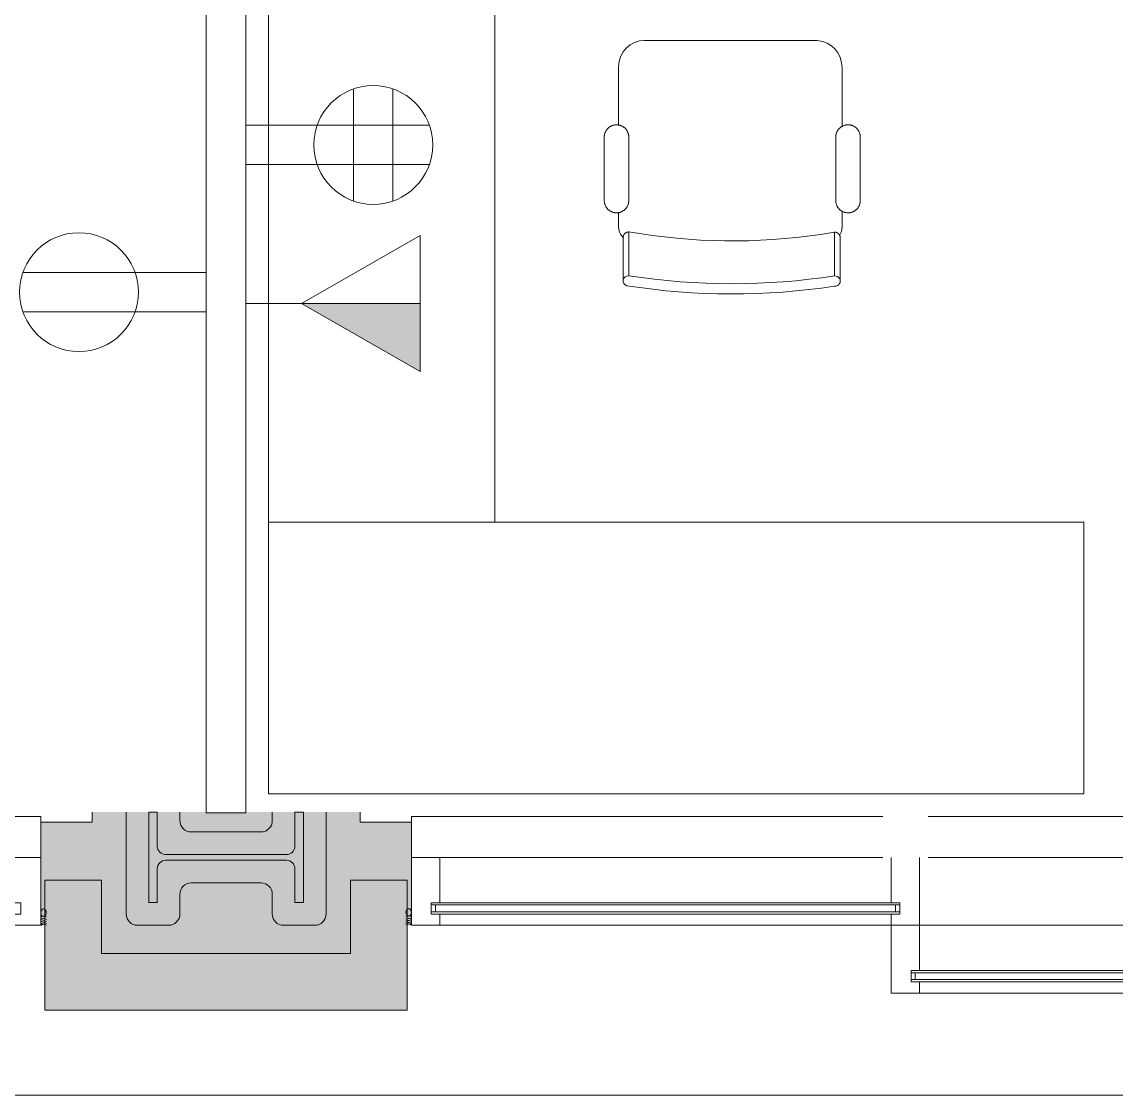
# Model space of a CAD drawing. Header units: inches. Extents: x 1 to 4637, y -664 to 702.
# Drawn here: x 1330 to 1426.6, y -663.6 to -568.8 of the extents above; entities that cross this region are included whole.
import ezdxf

# ---------------------------------------------------------------- set-up
doc = ezdxf.new("R2010")
doc.units = ezdxf.units.IN
doc.header["$MEASUREMENT"] = 0
for name, color, linetype, lineweight in [('A-ANNO-NOTE', 131, 'Continuous', 20), ('B-BASE', 7, 'Continuous', 9), ('I-FURN', 30, 'Continuous', 9), ('I-WALL', 2, 'Continuous', 9), ('NABCA_dwg', 8, 'Continuous', 9), ('NB-PART-GWB', 7, 'Continuous', 9), ('NB-ROD-SEAL', 7, 'Continuous', 9), ('NB-WALL-EXT', 7, 'Continuous', 9), ('NB-WIND-EXT', 7, 'Continuous', 9), ('NB-WIND-MULL', 7, 'Continuous', 9), ('NB-WIND-SILL', 7, 'Continuous', 9)]:
    doc.layers.add(name, color=color, linetype=linetype, lineweight=lineweight)

# ---------------------------------------------------------------- blocks, each defined once
blk = doc.blocks.new('Desk - Group 3 - Typical-V18-New Construction - Tel_Data_Elec Plan')
at = {"layer": 'I-FURN'}
for p, q in [((0, 0), (0, -48)), ((20, -48), (20, 0)), ((48.467, -5.454), (33.217, -5.454)), ((30.919, -7.752), (30.919, -12.929)), ((50.662, -13.043), (50.662, -7.862)), ((29.65, -13.99), (29.65, -19.598)), ((31.814, -19.598), (31.814, -13.99)), ((50.093, -13.99), (50.093, -19.598)), ((52.262, -19.598), (52.262, -13.99)), ((30.919, -20.658), (30.919, -21.914)), ((50.662, -21.914), (50.662, -20.542)), ((31.82, -22.373), (31.82, -26.236)), ((49.991, -26.251), (49.991, -22.39)), ((72, -48), (0, -48)), ((0, -48), (0, -72)), ((0, -48), (20, -48)), ((72, -72), (72, -48)), ((0, -72), (72, -72))]:
    blk.add_line(p, q, dxfattribs=at)
at = {"layer": 'I-FURN', "flags": 128}
for points in [[(31.814, -13.99), (31.813, -13.947), (31.811, -13.904), (31.806, -13.861), (31.8, -13.818), (31.793, -13.775), (31.783, -13.733), (31.772, -13.691), (31.759, -13.65), (31.745, -13.609), (31.729, -13.569), (31.711, -13.529), (31.692, -13.49), (31.671, -13.452), (31.649, -13.415), (31.625, -13.379), (31.6, -13.344), (31.573, -13.31), (31.546, -13.277), (31.516, -13.245), (31.486, -13.214), (31.454, -13.184), (31.421, -13.156), (31.388, -13.129), (31.353, -13.104), (31.317, -13.08), (31.28, -13.057), (31.242, -13.036), (31.203, -13.016), (31.164, -12.998), (31.124, -12.982), (31.083, -12.967), (31.042, -12.953), (31.001, -12.942), (30.958, -12.932), (30.916, -12.924), (30.873, -12.917), (30.83, -12.912), (30.787, -12.909), (30.744, -12.908), (30.7, -12.908), (30.657, -12.911), (30.614, -12.914), (30.571, -12.92), (30.528, -12.927), (30.486, -12.936), (30.444, -12.947), (30.403, -12.959), (30.362, -12.973), (30.321, -12.989), (30.282, -13.006), (30.243, -13.025), (30.204, -13.045), (30.167, -13.067), (30.131, -13.09), (30.095, -13.115), (30.061, -13.141), (30.027, -13.169), (29.995, -13.198), (29.964, -13.228), (29.934, -13.259), (29.905, -13.292), (29.878, -13.325), (29.852, -13.36), (29.828, -13.396), (29.805, -13.432), (29.783, -13.47), (29.763, -13.508), (29.745, -13.547), (29.728, -13.587), (29.712, -13.628), (29.699, -13.669), (29.687, -13.71), (29.676, -13.752), (29.668, -13.795), (29.661, -13.837), (29.655, -13.88), (29.652, -13.923), (29.65, -13.967), (29.65, -13.99)], [(52.262, -13.99), (52.261, -13.947), (52.258, -13.903), (52.254, -13.86), (52.248, -13.817), (52.24, -13.775), (52.231, -13.732), (52.219, -13.69), (52.207, -13.649), (52.192, -13.608), (52.176, -13.568), (52.158, -13.528), (52.139, -13.489), (52.118, -13.451), (52.096, -13.414), (52.072, -13.378), (52.047, -13.343), (52.02, -13.308), (51.993, -13.275), (51.963, -13.243), (51.933, -13.212), (51.901, -13.183), (51.868, -13.155), (51.834, -13.128), (51.799, -13.102), (51.763, -13.078), (51.726, -13.055), (51.688, -13.034), (51.65, -13.014), (51.61, -12.996), (51.57, -12.98), (51.53, -12.965), (51.488, -12.952), (51.447, -12.94), (51.404, -12.93), (51.362, -12.922), (51.319, -12.915), (51.276, -12.91), (51.233, -12.907), (51.189, -12.906), (51.146, -12.906), (51.103, -12.909), (51.059, -12.912), (51.016, -12.918), (50.974, -12.925), (50.931, -12.934), (50.889, -12.945), (50.848, -12.957), (50.807, -12.971), (50.766, -12.987), (50.726, -13.004), (50.687, -13.023), (50.649, -13.044), (50.612, -13.065), (50.575, -13.089), (50.54, -13.114), (50.505, -13.14), (50.472, -13.167), (50.439, -13.196), (50.408, -13.226), (50.378, -13.258), (50.349, -13.29), (50.322, -13.324), (50.296, -13.359), (50.272, -13.395), (50.249, -13.431), (50.227, -13.469), (50.207, -13.507), (50.188, -13.546), (50.171, -13.586), (50.156, -13.627), (50.142, -13.668), (50.13, -13.71), (50.12, -13.752), (50.111, -13.794), (50.104, -13.837), (50.099, -13.88), (50.096, -13.923), (50.094, -13.967), (50.093, -13.99)], [(29.65, -19.598), (29.651, -19.642), (29.653, -19.685), (29.658, -19.728), (29.664, -19.771), (29.671, -19.813), (29.681, -19.856), (29.692, -19.897), (29.705, -19.939), (29.719, -19.98), (29.735, -20.02), (29.753, -20.059), (29.772, -20.098), (29.793, -20.136), (29.815, -20.173), (29.839, -20.209), (29.864, -20.245), (29.891, -20.279), (29.918, -20.312), (29.948, -20.344), (29.978, -20.375), (30.01, -20.404), (30.043, -20.432), (30.076, -20.459), (30.111, -20.485), (30.147, -20.509), (30.184, -20.532), (30.222, -20.553), (30.261, -20.572), (30.3, -20.59), (30.34, -20.607), (30.381, -20.622), (30.422, -20.635), (30.463, -20.647), (30.506, -20.657), (30.548, -20.665), (30.591, -20.671), (30.634, -20.676), (30.677, -20.679), (30.72, -20.68), (30.764, -20.68), (30.807, -20.678), (30.85, -20.674), (30.893, -20.668), (30.936, -20.661), (30.978, -20.652), (31.02, -20.642), (31.061, -20.629), (31.102, -20.615), (31.143, -20.6), (31.182, -20.582), (31.221, -20.564), (31.259, -20.543), (31.297, -20.521), (31.333, -20.498), (31.369, -20.473), (31.403, -20.447), (31.437, -20.42), (31.469, -20.391), (31.5, -20.361), (31.53, -20.329), (31.559, -20.297), (31.586, -20.263), (31.612, -20.229), (31.636, -20.193), (31.659, -20.156), (31.681, -20.119), (31.701, -20.08), (31.719, -20.041), (31.736, -20.001), (31.752, -19.961), (31.765, -19.92), (31.777, -19.878), (31.788, -19.836), (31.796, -19.794), (31.803, -19.751), (31.809, -19.708), (31.812, -19.665), (31.814, -19.622), (31.814, -19.598)], [(50.093, -19.598), (50.094, -19.642), (50.097, -19.685), (50.101, -19.728), (50.107, -19.771), (50.115, -19.814), (50.125, -19.856), (50.136, -19.898), (50.148, -19.939), (50.163, -19.98), (50.179, -20.021), (50.197, -20.06), (50.216, -20.099), (50.237, -20.137), (50.259, -20.174), (50.283, -20.211), (50.308, -20.246), (50.335, -20.28), (50.363, -20.313), (50.392, -20.345), (50.422, -20.376), (50.454, -20.406), (50.487, -20.434), (50.521, -20.461), (50.556, -20.486), (50.592, -20.511), (50.629, -20.533), (50.667, -20.554), (50.705, -20.574), (50.745, -20.592), (50.785, -20.609), (50.825, -20.624), (50.867, -20.637), (50.908, -20.649), (50.951, -20.658), (50.993, -20.667), (51.036, -20.673), (51.079, -20.678), (51.122, -20.681), (51.166, -20.682), (51.209, -20.682), (51.252, -20.68), (51.296, -20.676), (51.339, -20.67), (51.381, -20.663), (51.424, -20.654), (51.466, -20.643), (51.507, -20.631), (51.548, -20.617), (51.589, -20.601), (51.629, -20.584), (51.668, -20.565), (51.706, -20.545), (51.743, -20.523), (51.78, -20.5), (51.816, -20.475), (51.85, -20.449), (51.884, -20.421), (51.916, -20.392), (51.947, -20.362), (51.977, -20.331), (52.006, -20.298), (52.033, -20.264), (52.059, -20.23), (52.083, -20.194), (52.106, -20.157), (52.128, -20.12), (52.148, -20.081), (52.167, -20.042), (52.184, -20.002), (52.199, -19.962), (52.213, -19.92), (52.225, -19.879), (52.235, -19.837), (52.244, -19.794), (52.251, -19.751), (52.256, -19.708), (52.26, -19.665), (52.261, -19.622), (52.262, -19.598)], [(31.313, -22.879), (31.313, -22.859), (31.314, -22.838), (31.316, -22.818), (31.319, -22.798), (31.323, -22.778), (31.327, -22.758), (31.332, -22.739), (31.338, -22.719), (31.345, -22.7), (31.353, -22.681), (31.361, -22.663), (31.37, -22.645), (31.38, -22.627), (31.39, -22.609), (31.401, -22.592), (31.413, -22.576), (31.425, -22.56), (31.439, -22.544), (31.452, -22.529), (31.467, -22.515), (31.481, -22.501), (31.497, -22.488), (31.513, -22.475), (31.529, -22.463), (31.546, -22.452), (31.563, -22.441), (31.581, -22.431), (31.599, -22.422), (31.617, -22.414), (31.636, -22.406), (31.655, -22.399), (31.675, -22.393), (31.694, -22.387), (31.714, -22.383), (31.734, -22.379), (31.754, -22.376), (31.774, -22.373), (31.794, -22.372), (31.815, -22.371), (31.82, -22.371)], [(31.313, -23.081), (31.313, -22.955), (31.313, -22.889), (31.313, -22.879)], [(31.313, -22.879), (31.313, -22.909), (31.313, -23), (31.313, -23.152), (31.313, -23.363), (31.313, -23.635), (31.313, -23.966), (31.313, -24.356), (31.313, -24.804), (31.313, -25.31), (31.313, -25.873), (31.313, -26.492), (31.313, -26.692)], [(31.82, -22.371), (33.919, -22.695), (36.029, -22.934), (38.147, -23.089), (40.269, -23.159), (42.393, -23.144), (44.514, -23.044), (46.629, -22.859), (48.736, -22.59), (49.991, -22.389)], [(49.991, -22.389), (50.011, -22.389), (50.031, -22.39), (50.051, -22.392), (50.071, -22.395), (50.091, -22.399), (50.111, -22.403), (50.131, -22.408), (50.15, -22.414), (50.169, -22.421), (50.188, -22.429), (50.207, -22.437), (50.225, -22.446), (50.243, -22.456), (50.26, -22.466), (50.277, -22.477), (50.293, -22.489), (50.309, -22.501), (50.325, -22.514), (50.34, -22.528), (50.354, -22.542), (50.368, -22.557), (50.381, -22.573), (50.394, -22.589), (50.406, -22.605), (50.417, -22.622), (50.428, -22.639), (50.438, -22.657), (50.447, -22.675), (50.456, -22.693), (50.463, -22.712), (50.47, -22.731), (50.476, -22.75), (50.482, -22.77), (50.487, -22.79), (50.49, -22.81), (50.493, -22.83), (50.496, -22.85), (50.497, -22.87), (50.498, -22.89), (50.498, -22.896)], [(50.498, -26.708), (50.498, -26.072), (50.498, -25.493), (50.498, -24.969), (50.498, -24.504), (50.498, -24.096), (50.498, -23.747), (50.498, -23.457), (50.498, -23.227), (50.498, -23.057), (50.498, -22.948), (50.498, -22.899), (50.498, -22.896)], [(50.498, -22.896), (50.498, -22.926), (50.498, -23.017), (50.498, -23.098)]]:
    blk.add_lwpolyline(points, dxfattribs=at)
at = {"layer": 'I-FURN'}
for centre, radius, start, end in [((33.217, -7.752), 2.298, 90, 180), ((48.243, -7.862), 2.419, 0, 84.68069), ((32.238, -21.914), 1.319, 180, 227.81266), ((49.344, -21.914), 1.319, 324.27733, 0)]:
    blk.add_arc(centre, radius, start, end, dxfattribs=at)
for centre, major_axis, ratio, start_param, end_param in [((31.82, -23.081), (0.507, 0), 0.99468, 3.097536, 3.287158), ((49.991, -23.098), (0.507, 0), 0.99468, 0, 0.261799), ((31.82, -26.692), (-0.507, 0), 0.899459, 4.712389, 7.511412), ((40.955, 20.806), (53.092, 0), 0.899459, 4.539475, 4.883411), ((49.991, -26.708), (-0.507, 0), 0.899459, 1.570796, 4.712389), ((40.955, 20.806), (54.092, 0), 0.899459, 4.539505, 4.880219)]:
    blk.add_ellipse(centre, major_axis=major_axis, ratio=ratio, start_param=start_param, end_param=end_param, dxfattribs=at)
blk = doc.blocks.new('NABCA_dwg_MA-2900-8th-120718_dwg-2391440-New Construction - Test Fit Plan-2421454-New Construction - Tel_Data_Elec Plan')
at = {"layer": 'B-BASE'}
blk.add_hatch(color=256, dxfattribs=at).paths.add_polyline_path([(-8069.212, -3896.601), (-8037.212, -3896.601), (-8037.212, -3889.101), (-8036.837, -3889.101), (-8036.837, -3879.976), (-8041.382, -3879.976), (-8041.382, -3879.101), (-8051.462, -3879.101), (-8051.462, -3879.164), (-8054.962, -3879.164), (-8054.962, -3879.101), (-8065.042, -3879.101), (-8065.042, -3879.976), (-8069.587, -3879.976), (-8069.587, -3889.101), (-8069.212, -3889.101)], flags=0)
for p, q in [((-8062.042, -3888.099), (-8062.042, -3879.101)), ((-8057.292, -3879.101), (-8057.292, -3879.851)), ((-8049.132, -3879.851), (-8049.132, -3879.101)), ((-8044.382, -3879.101), (-8044.382, -3888.099)), ((-8056.292, -3880.851), (-8050.132, -3880.851)), ((-8058.542, -3882.851), (-8047.882, -3882.851)), ((-8047.882, -3883.351), (-8058.542, -3883.351)), ((-8050.132, -3885.351), (-8056.292, -3885.351)), ((-8057.292, -3886.351), (-8057.292, -3888.099)), ((-8049.132, -3888.099), (-8049.132, -3886.351)), ((-8058.292, -3889.099), (-8061.042, -3889.099)), ((-8045.382, -3889.099), (-8048.132, -3889.099))]:
    blk.add_line(p, q, dxfattribs=at)
at = {"layer": 'B-BASE', "flags": 128}
for points in [[(-5935.212, -3896.601), (-5935.212, -3904.101), (-8374.212, -3904.101), (-8374.212, -2881.078), (-8378.212, -2881.078), (-8378.212, -2538.101), (-5818.212, -2538.101), (-5818.212, -2548.101)], [(-8059.292, -3884.101), (-8059.292, -3887.099), (-8060.042, -3887.099), (-8060.042, -3879.104), (-8059.292, -3879.104), (-8059.292, -3882.101)], [(-8047.132, -3882.101), (-8047.132, -3879.104), (-8046.382, -3879.104), (-8046.382, -3887.099), (-8047.132, -3887.099), (-8047.132, -3884.101)]]:
    blk.add_lwpolyline(points, dxfattribs=at)
at = {"layer": 'B-BASE'}
for centre, radius, start, end in [((-8056.292, -3879.851), 1, 180, 270), ((-8050.132, -3879.851), 1, 270, 0), ((-8058.542, -3882.101), 0.75, 180, 270), ((-8047.882, -3882.101), 0.75, 270, 0), ((-8058.542, -3884.101), 0.75, 90, 180), ((-8047.882, -3884.101), 0.75, 0, 90), ((-8056.292, -3886.351), 1, 90, 180), ((-8050.132, -3886.351), 1, 0, 90), ((-8061.042, -3888.099), 1, 180, 270), ((-8058.292, -3888.099), 1, 270, 0), ((-8048.132, -3888.099), 1, 180, 270), ((-8045.382, -3888.099), 1, 270, 0)]:
    blk.add_arc(centre, radius, start, end, dxfattribs=at)
at = {"layer": 'NB-PART-GWB', "flags": 128}
for points in [[(-8069.587, -3884.101), (-8069.587, -3879.976), (-8065.042, -3879.976), (-8065.042, -3879.101)], [(-8041.382, -3879.101), (-8041.382, -3879.976), (-8036.837, -3879.976), (-8036.837, -3884.101)]]:
    blk.add_lwpolyline(points, dxfattribs=at)
at = {"layer": 'NB-ROD-SEAL'}
for centre, start, end in [((-8069.318, -3888.699), 56.64777, 129.97822), ((-8069.318, -3888.925), 56.64777, 129.97822), ((-8069.318, -3889.119), 56.64777, 129.97822), ((-8069.318, -3889.287), 56.64777, 129.97822), ((-8069.318, -3889.423), 56.64777, 129.97822), ((-8037.107, -3888.672), 50.02178, 123.35223), ((-8037.107, -3888.898), 50.02178, 123.35223), ((-8037.107, -3889.092), 50.02178, 123.35223), ((-8037.107, -3889.26), 50.02178, 123.35223), ((-8037.107, -3889.396), 50.02178, 123.35223)]:
    blk.add_arc(centre, 0.419, start, end, dxfattribs=at)
for centre in [(-8069.332, -3887.99), (-8037.092, -3887.963)]:
    blk.add_ellipse(centre, major_axis=(0, 0.333), ratio=0.724983, dxfattribs=at)
at = {"layer": 'NB-WALL-EXT', "flags": 128}
blk.add_lwpolyline([(-8069.212, -3896.601), (-8037.212, -3896.601), (-8037.212, -3885.101), (-8042.212, -3885.101), (-8042.212, -3891.601), (-8064.212, -3891.601), (-8064.212, -3885.101), (-8069.212, -3885.101)], close=True, dxfattribs=at)
at = {"layer": 'NB-WIND-EXT'}
for p, q in [((-7994.462, -3887.101), (-8035.087, -3887.101)), ((-7993.712, -3887.301), (-8035.087, -3887.301)), ((-7993.712, -3887.901), (-8035.087, -3887.901)), ((-8034.712, -3887.901), (-8034.712, -3887.301)), ((-7994.087, -3887.301), (-7994.087, -3887.901)), ((-7994.462, -3888.101), (-8035.087, -3888.101)), ((-7933.712, -3893.301), (-7992.712, -3893.301)), ((-7992.337, -3893.301), (-7992.337, -3893.901)), ((-7933.712, -3893.101), (-7991.962, -3893.101)), ((-7933.712, -3893.901), (-7992.712, -3893.901)), ((-7933.712, -3894.101), (-7991.962, -3894.101))]:
    blk.add_line(p, q, dxfattribs=at)
at = {"layer": 'NB-WIND-MULL', "flags": 128}
for points in [[(-8072.087, -3889.101), (-8072.087, -3888.101), (-8071.337, -3888.101), (-8071.337, -3887.101), (-8072.087, -3887.101), (-8072.087, -3883.101), (-8069.587, -3883.101), (-8069.587, -3889.101)], [(-8034.337, -3889.101), (-8034.337, -3888.101), (-8035.087, -3888.101), (-8035.087, -3887.101), (-8034.337, -3887.101), (-8034.337, -3883.101), (-8036.837, -3883.101), (-8036.837, -3889.101)], [(-7991.962, -3895.101), (-7991.962, -3894.101), (-7992.712, -3894.101), (-7992.712, -3893.101), (-7991.962, -3893.101), (-7991.962, -3889.101), (-7994.462, -3889.101), (-7994.462, -3895.101)]]:
    blk.add_lwpolyline(points, close=True, dxfattribs=at)
blk.add_lwpolyline([(-7991.962, -3883.101), (-7991.962, -3889.101), (-7994.462, -3889.101), (-7994.462, -3888.101), (-7993.712, -3888.101), (-7993.712, -3887.101), (-7994.462, -3887.101), (-7994.462, -3883.101)], dxfattribs=at)
at = {"layer": 'NB-WIND-SILL'}
for p, q in [((-7875.212, -3879.476), (-7991.212, -3879.476)), ((-8171.462, -3883.101), (-8069.587, -3883.101)), ((-8034.337, -3883.101), (-7995.212, -3883.101)), ((-7991.212, -3883.101), (-7875.212, -3883.101)), ((-7994.462, -3889.101), (-8034.337, -3889.101)), ((-7934.462, -3889.101), (-7991.962, -3889.101)), ((-7934.462, -3895.101), (-7991.962, -3895.101))]:
    blk.add_line(p, q, dxfattribs=at)
at = {"layer": 'NB-WIND-SILL', "flags": 128}
for points in [[(-8069.587, -3879.976), (-8069.587, -3879.476), (-8171.462, -3879.476)], [(-7995.212, -3879.476), (-8036.837, -3879.476), (-8036.837, -3879.976)]]:
    blk.add_lwpolyline(points, dxfattribs=at)
blk = doc.blocks.new('NABCA_dwg-2391440-New Construction - Tel_Data_Elec Plan')
blk.add_blockref('NABCA_dwg_MA-2900-8th-120718_dwg-2391440-New Construction - Test Fit Plan-2421454-New Construction - Tel_Data_Elec Plan', (10102.485, 3240.498))

msp = doc.modelspace()

# ---------------------------------------------------------------- hatches: boundary and pattern name
at = {"layer": 'A-ANNO-NOTE', "lineweight": 9}
msp.add_hatch(color=256, dxfattribs=at).paths.add_polyline_path([(1365.163, -599.665), (1365.163, -593.665), (1354.704, -593.665), (1355.871, -594.335)], flags=0)

# ---------------------------------------------------------------- linework, layer by layer
at = {"layer": 'A-ANNO-NOTE'}
for p, q in [((1359.29, -584.614), (1359.29, -574.709)), ((1362.774, -584.614), (1362.774, -574.709)), ((1349.786, -577.92), (1365.984, -577.92)), ((1349.786, -581.404), (1365.984, -581.404)), ((1354.704, -593.665), (1365.163, -587.665)), ((1365.163, -599.665), (1365.163, -587.665)), ((1346.286, -590.927), (1330.087, -590.927)), ((1349.786, -593.665), (1365.163, -593.665)), ((1365.163, -593.665), (1354.704, -593.665)), ((1354.704, -593.665), (1365.163, -599.665)), ((1354.704, -593.665), (1365.163, -599.665)), ((1365.163, -599.665), (1365.163, -593.665)), ((1346.286, -594.411), (1330.087, -594.411))]:
    msp.add_line(p, q, dxfattribs=at)
for centre in [(1361.032, -579.662), (1335.04, -592.669)]:
    msp.add_circle(centre, 5.25, dxfattribs=at)
at = {"layer": 'I-WALL', "color": 250, "lineweight": 20}
for p, q in [((1346.286, -494.728), (1346.286, -638.665)), ((1349.786, -638.665), (1349.786, -494.728)), ((1346.286, -638.665), (1349.786, -638.665))]:
    msp.add_line(p, q, dxfattribs=at)

# ---------------------------------------------------------------- block references
at = {"layer": 'I-FURN'}
msp.add_blockref('Desk - Group 3 - Typical-V18-New Construction - Tel_Data_Elec Plan', (1351.786, -564.978), dxfattribs=at)
at = {"layer": 'NABCA_dwg', "color": 7}
msp.add_blockref('NABCA_dwg-2391440-New Construction - Tel_Data_Elec Plan', (-701.237, 0), dxfattribs=at)

doc.saveas('drawing.dxf')
